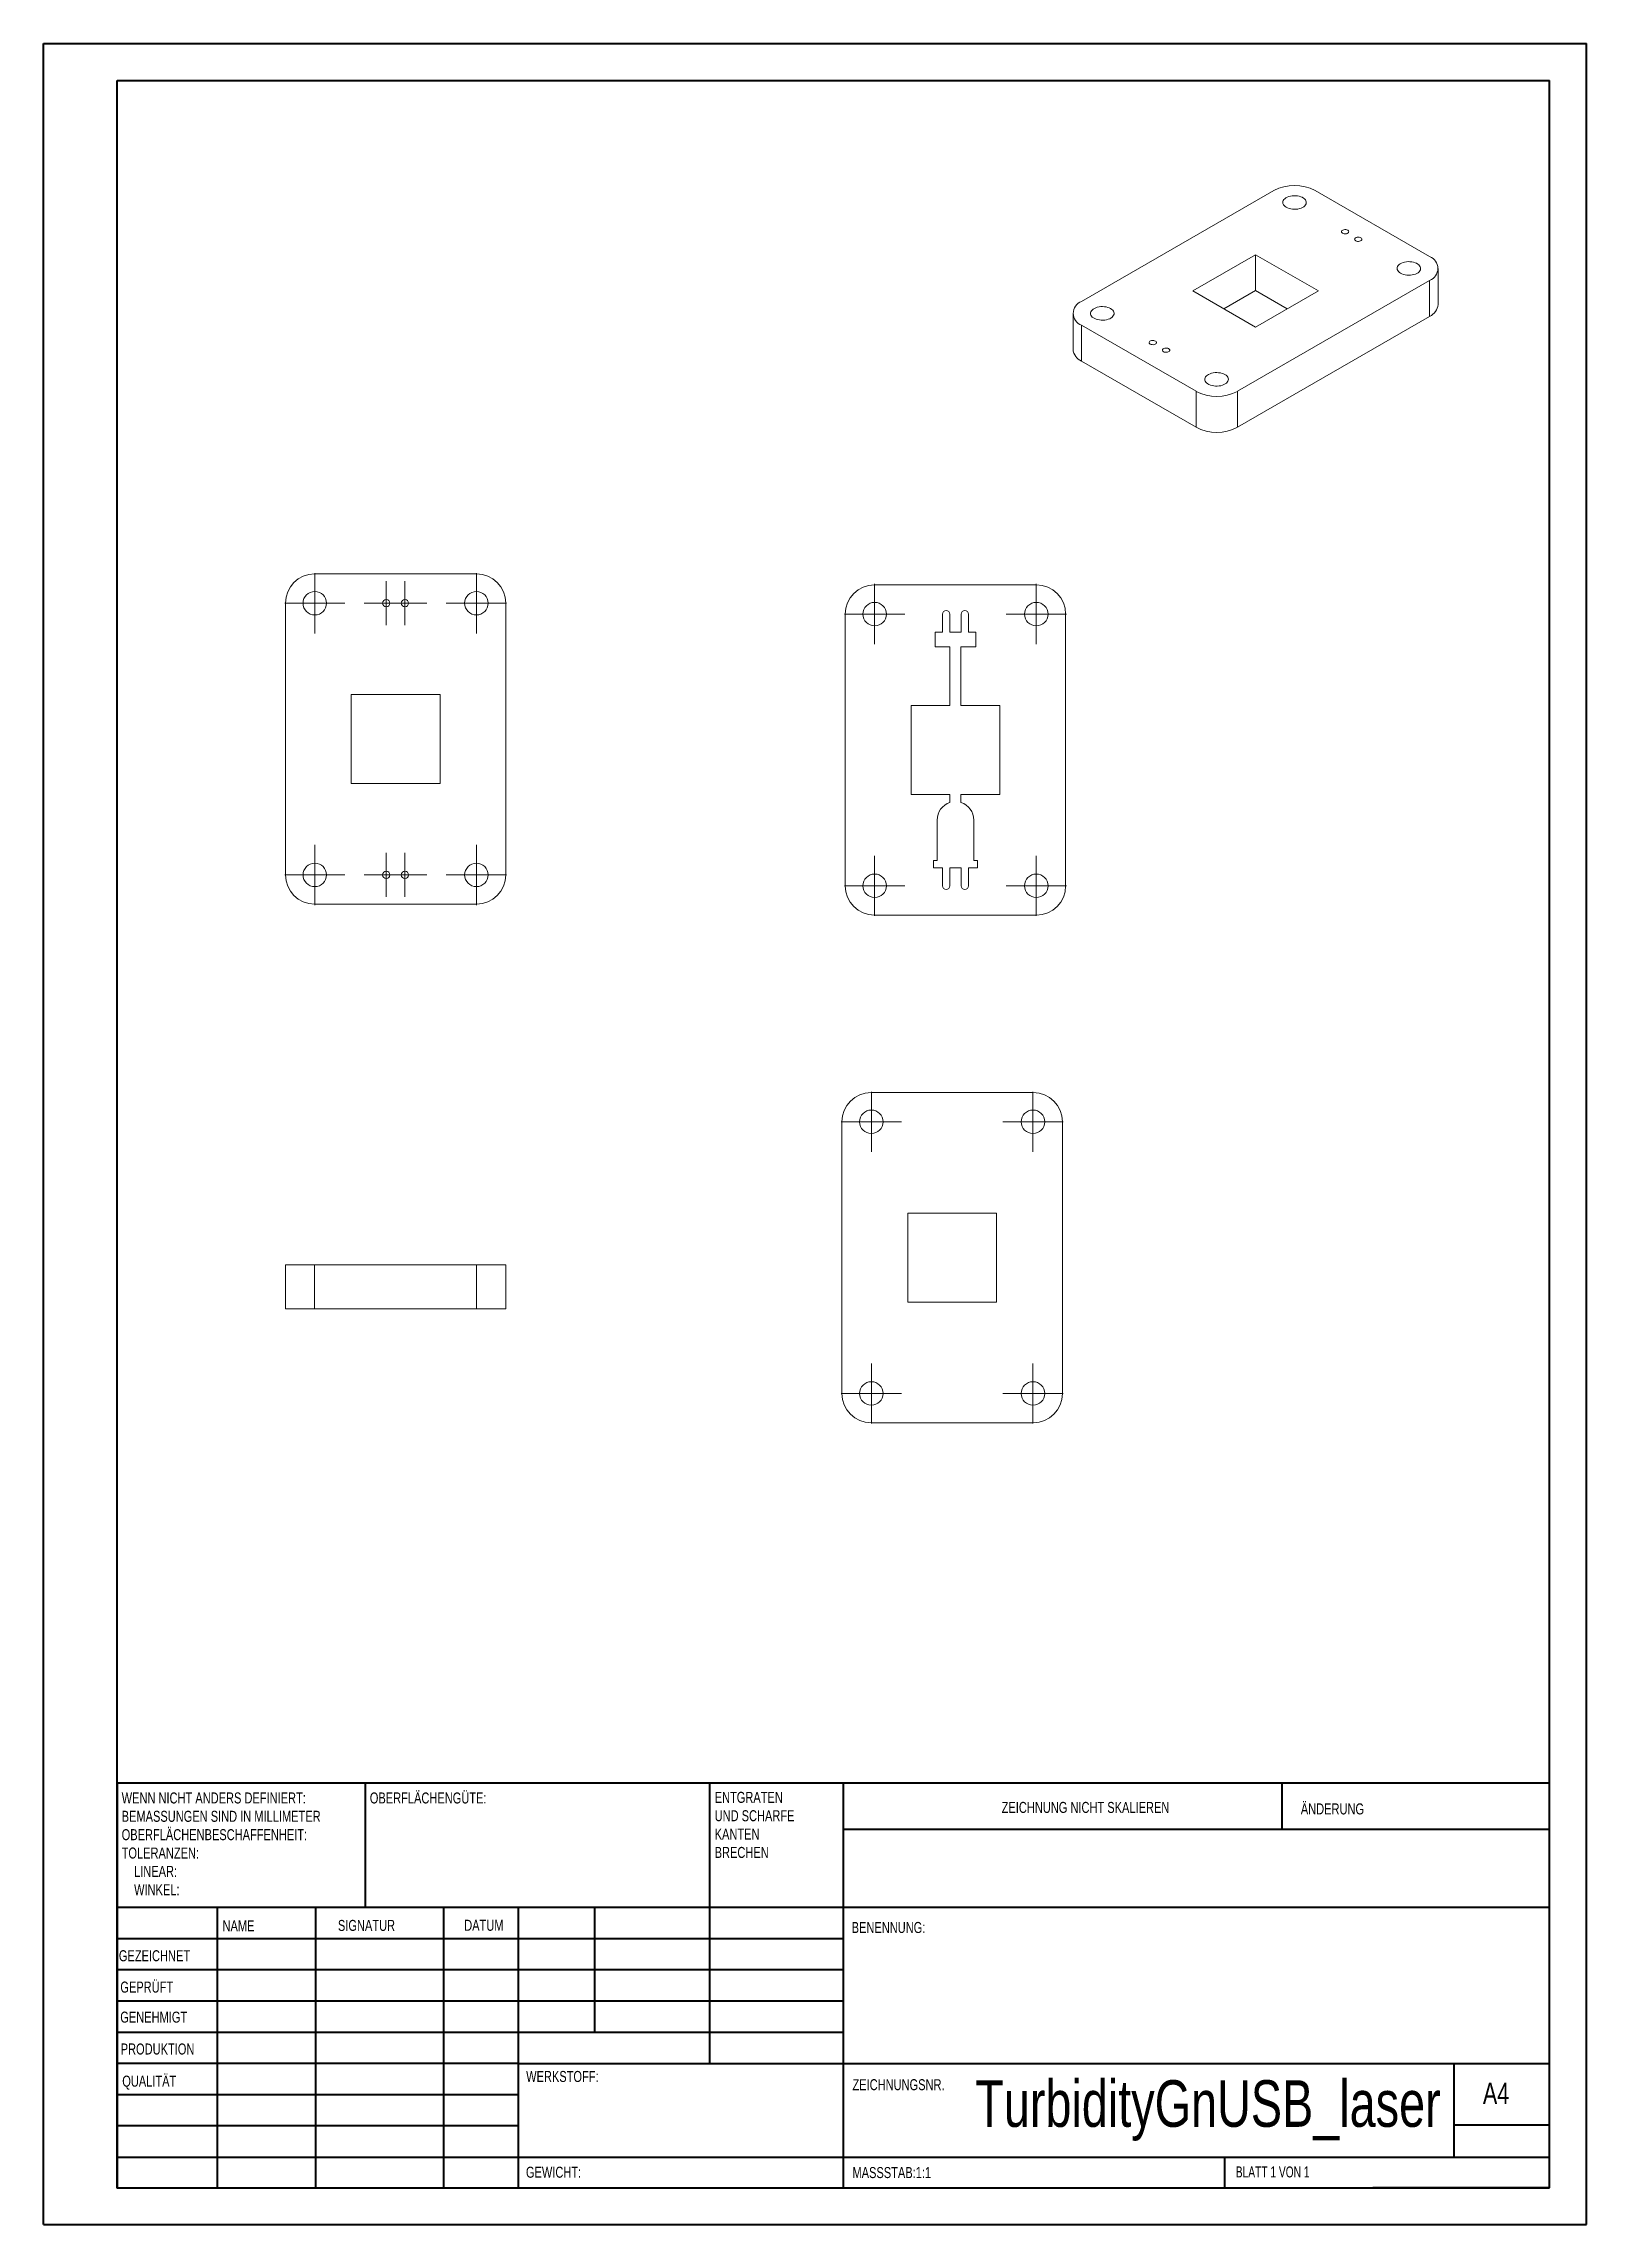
# Model space of a CAD drawing. Header units: millimetres. Extents: x 0 to 210, y 0 to 297.
import ezdxf

# ---------------------------------------------------------------- set-up
doc = ezdxf.new("R2010")
doc.units = ezdxf.units.MM
doc.styles.add('SLDTEXTSTYLE0', font='TXT', dxfattribs={"width": 0.75})
doc.styles.add('SLDTEXTSTYLE1', font='TXT', dxfattribs={"width": 0.692308})

# ---------------------------------------------------------------- blocks, each defined once
blk = doc.blocks.new('SW_NOTE_0')
at = {"color": 0, "linetype": 'Continuous', "lineweight": 0, "char_height": 1.5, "attachment_point": 1, "style": 'SLDTEXTSTYLE0'}
for s, insert in [('ENTGRATEN', (0, 1.93)), ('UND SCHARFE', (0, -0.57)), ('KANTEN', (0, -3.07)), ('BRECHEN', (0, -5.57))]:
    blk.add_mtext(s, dxfattribs=dict(at, insert=insert))
blk = doc.blocks.new('SW_NOTE_1')
at = {"color": 0, "linetype": 'Continuous', "lineweight": 0, "char_height": 1.5, "attachment_point": 1, "style": 'SLDTEXTSTYLE0'}
for s, insert in [('WENN NICHT ANDERS DEFINIERT:', (0, 1.93)), ('OBERFLÄCHENBESCHAFFENHEIT:', (0, -3.07)), ('BEMASSUNGEN SIND IN MILLIMETER', (0, -0.57)), ('TOLERANZEN:', (0, -5.57)), ('LINEAR:', (1.69, -8.07)), ('WINKEL:', (1.69, -10.57))]:
    blk.add_mtext(s, dxfattribs=dict(at, insert=insert))
blk = doc.blocks.new('SW_CENTERMARKSYMBOL_0')
at = {"color": 0, "linetype": 'Continuous', "lineweight": 0}
for p, q in [((0, 2.5), (0, 4.1)), ((-2.5, 0), (-4.1, 0)), ((0, 0), (-2.5, 0)), ((0, 0), (0, 2.5)), ((0, 0), (0, -2.5)), ((0, 0), (2.5, 0)), ((2.5, 0), (4.1, 0)), ((0, -2.5), (0, -4.1))]:
    blk.add_line(p, q, dxfattribs=at)
blk = doc.blocks.new('SW_CENTERMARKSYMBOL_1')
at = {"color": 0, "linetype": 'Continuous', "lineweight": 0}
for p, q in [((0, 2.5), (0, 4.1)), ((-2.5, 0), (-4.1, 0)), ((0, 0), (-2.5, 0)), ((0, 0), (0, 2.5)), ((0, 0), (0, -2.5)), ((0, 0), (2.5, 0)), ((2.5, 0), (4.1, 0)), ((0, -2.5), (0, -4.1))]:
    blk.add_line(p, q, dxfattribs=at)
blk = doc.blocks.new('SW_CENTERMARKSYMBOL_2')
at = {"color": 0, "linetype": 'Continuous', "lineweight": 0}
for p, q in [((0, 2.5), (0, 4.1)), ((-2.5, 0), (-4.1, 0)), ((0, 0), (-2.5, 0)), ((0, 0), (0, 2.5)), ((0, 0), (0, -2.5)), ((0, 0), (2.5, 0)), ((2.5, 0), (4.1, 0)), ((0, -2.5), (0, -4.1))]:
    blk.add_line(p, q, dxfattribs=at)
blk = doc.blocks.new('SW_CENTERMARKSYMBOL_3')
at = {"color": 0, "linetype": 'Continuous', "lineweight": 0}
for p, q in [((0, 2.5), (0, 4.1)), ((-2.5, 0), (-4.1, 0)), ((0, 0), (-2.5, 0)), ((0, 0), (0, 2.5)), ((0, 0), (0, -2.5)), ((0, 0), (2.5, 0)), ((2.5, 0), (4.1, 0)), ((0, -2.5), (0, -4.1))]:
    blk.add_line(p, q, dxfattribs=at)
blk = doc.blocks.new('SW_CENTERMARKSYMBOL_4')
at = {"color": 0, "linetype": 'Continuous', "lineweight": 0}
for p, q in [((0, 2.5), (0, 3)), ((-2.5, 0), (-3, 0)), ((0, 0), (-2.5, 0)), ((0, 0), (0, 2.5)), ((0, 0), (0, -2.5)), ((0, 0), (2.5, 0)), ((2.5, 0), (3, 0)), ((0, -2.5), (0, -3))]:
    blk.add_line(p, q, dxfattribs=at)
blk = doc.blocks.new('SW_CENTERMARKSYMBOL_5')
at = {"color": 0, "linetype": 'Continuous', "lineweight": 0}
for p, q in [((0, 2.5), (0, 3)), ((-2.5, 0), (-3, 0)), ((0, 0), (-2.5, 0)), ((0, 0), (0, 2.5)), ((0, 0), (0, -2.5)), ((0, 0), (2.5, 0)), ((2.5, 0), (3, 0)), ((0, -2.5), (0, -3))]:
    blk.add_line(p, q, dxfattribs=at)
blk = doc.blocks.new('SW_CENTERMARKSYMBOL_6')
at = {"color": 0, "linetype": 'Continuous', "lineweight": 0}
for p, q in [((0, 2.5), (0, 3)), ((-2.5, 0), (-3, 0)), ((0, 0), (-2.5, 0)), ((0, 0), (0, 2.5)), ((0, 0), (0, -2.5)), ((0, 0), (2.5, 0)), ((2.5, 0), (3, 0)), ((0, -2.5), (0, -3))]:
    blk.add_line(p, q, dxfattribs=at)
blk = doc.blocks.new('SW_CENTERMARKSYMBOL_7')
at = {"color": 0, "linetype": 'Continuous', "lineweight": 0}
for p, q in [((0, 2.5), (0, 3)), ((-2.5, 0), (-3, 0)), ((0, 0), (-2.5, 0)), ((0, 0), (0, 2.5)), ((0, 0), (0, -2.5)), ((0, 0), (2.5, 0)), ((2.5, 0), (3, 0)), ((0, -2.5), (0, -3))]:
    blk.add_line(p, q, dxfattribs=at)
blk = doc.blocks.new('SW_CENTERMARKSYMBOL_8')
at = {"color": 0, "linetype": 'Continuous', "lineweight": 0}
for p, q in [((0, 2.5), (0, 4.1)), ((-2.5, 0), (-4.1, 0)), ((0, 0), (-2.5, 0)), ((0, 0), (0, 2.5)), ((0, 0), (0, -2.5)), ((0, 0), (2.5, 0)), ((2.5, 0), (4.1, 0)), ((0, -2.5), (0, -4.1))]:
    blk.add_line(p, q, dxfattribs=at)
blk = doc.blocks.new('SW_CENTERMARKSYMBOL_9')
at = {"color": 0, "linetype": 'Continuous', "lineweight": 0}
for p, q in [((0, 2.5), (0, 4.1)), ((-2.5, 0), (-4.1, 0)), ((0, 0), (-2.5, 0)), ((0, 0), (0, 2.5)), ((0, 0), (0, -2.5)), ((0, 0), (2.5, 0)), ((2.5, 0), (4.1, 0)), ((0, -2.5), (0, -4.1))]:
    blk.add_line(p, q, dxfattribs=at)
blk = doc.blocks.new('SW_CENTERMARKSYMBOL_10')
at = {"color": 0, "linetype": 'Continuous', "lineweight": 0}
for p, q in [((0, 2.5), (0, 4.1)), ((-2.5, 0), (-4.1, 0)), ((0, 0), (-2.5, 0)), ((0, 0), (0, 2.5)), ((0, 0), (0, -2.5)), ((0, 0), (2.5, 0)), ((2.5, 0), (4.1, 0)), ((0, -2.5), (0, -4.1))]:
    blk.add_line(p, q, dxfattribs=at)
blk = doc.blocks.new('SW_CENTERMARKSYMBOL_11')
at = {"color": 0, "linetype": 'Continuous', "lineweight": 0}
for p, q in [((0, 2.5), (0, 4.1)), ((-2.5, 0), (-4.1, 0)), ((0, 0), (-2.5, 0)), ((0, 0), (0, 2.5)), ((0, 0), (0, -2.5)), ((0, 0), (2.5, 0)), ((2.5, 0), (4.1, 0)), ((0, -2.5), (0, -4.1))]:
    blk.add_line(p, q, dxfattribs=at)
blk = doc.blocks.new('SW_CENTERMARKSYMBOL_12')
at = {"color": 0, "linetype": 'Continuous', "lineweight": 0}
for p, q in [((0, 2.5), (0, 4.1)), ((-2.5, 0), (-4.1, 0)), ((0, 0), (-2.5, 0)), ((0, 0), (0, 2.5)), ((0, 0), (0, -2.5)), ((0, 0), (2.5, 0)), ((2.5, 0), (4.1, 0)), ((0, -2.5), (0, -4.1))]:
    blk.add_line(p, q, dxfattribs=at)
blk = doc.blocks.new('SW_CENTERMARKSYMBOL_13')
at = {"color": 0, "linetype": 'Continuous', "lineweight": 0}
for p, q in [((0, 2.5), (0, 4.1)), ((-2.5, 0), (-4.1, 0)), ((0, 0), (-2.5, 0)), ((0, 0), (0, 2.5)), ((0, 0), (0, -2.5)), ((0, 0), (2.5, 0)), ((2.5, 0), (4.1, 0)), ((0, -2.5), (0, -4.1))]:
    blk.add_line(p, q, dxfattribs=at)
blk = doc.blocks.new('SW_CENTERMARKSYMBOL_14')
at = {"color": 0, "linetype": 'Continuous', "lineweight": 0}
for p, q in [((0, 2.5), (0, 4.1)), ((-2.5, 0), (-4.1, 0)), ((0, 0), (-2.5, 0)), ((0, 0), (0, 2.5)), ((0, 0), (0, -2.5)), ((0, 0), (2.5, 0)), ((2.5, 0), (4.1, 0)), ((0, -2.5), (0, -4.1))]:
    blk.add_line(p, q, dxfattribs=at)
blk = doc.blocks.new('SW_CENTERMARKSYMBOL_15')
at = {"color": 0, "linetype": 'Continuous', "lineweight": 0}
for p, q in [((0, 2.5), (0, 4.1)), ((-2.5, 0), (-4.1, 0)), ((0, 0), (-2.5, 0)), ((0, 0), (0, 2.5)), ((0, 0), (0, -2.5)), ((0, 0), (2.5, 0)), ((2.5, 0), (4.1, 0)), ((0, -2.5), (0, -4.1))]:
    blk.add_line(p, q, dxfattribs=at)

msp = doc.modelspace()

# ---------------------------------------------------------------- linework, layer by layer
at = {"color": 7, "linetype": 'Continuous', "lineweight": 40}
for p, q in [((0.08, 0.21), (0.08, 297.21)), ((0.08, 297.21), (210.08, 297.21)), ((210.08, 0.21), (210.08, 297.21)), ((210.08, 292.21), (210.08, 297.21)), ((10.08, 292.21), (205.08, 292.21)), ((10.08, 5.21), (10.08, 292.21)), ((205.08, 5.21), (205.08, 292.21)), ((10.11, 60.37), (205.08, 60.37)), ((10.11, 60.37), (10.11, 5.12)), ((43.91, 43.37), (43.91, 60.37)), ((90.71, 60.37), (90.71, 22.12)), ((108.91, 60.37), (108.91, 5.12)), ((168.68, 54.09), (168.68, 60.46)), ((205.08, 54), (108.91, 54)), ((205.08, 43.37), (10.11, 43.37)), ((23.71, 43.37), (23.71, 5.12)), ((37.1, 43.37), (37.1, 5.12)), ((54.51, 43.37), (54.51, 5.12)), ((64.71, 5.12), (64.71, 43.37)), ((75.11, 26.37), (75.11, 43.37)), ((108.91, 39.12), (10.11, 39.12)), ((108.91, 34.87), (10.11, 34.87)), ((108.91, 30.62), (10.11, 30.62)), ((108.91, 26.37), (10.11, 26.37)), ((64.71, 22.12), (10.11, 22.12)), ((64.71, 22.12), (205.08, 22.12)), ((192.08, 9.46), (192.08, 22.21)), ((64.71, 17.87), (10.11, 17.87)), ((64.71, 13.62), (10.11, 13.62)), ((205.08, 13.71), (192.08, 13.71)), ((10.11, 9.37), (205.08, 9.37)), ((160.88, 5.21), (160.88, 9.46)), ((10.08, 5.21), (205.08, 5.21)), ((205.08, 5.21), (180.99, 5.21)), ((0.08, 0.21), (210.08, 0.21))]:
    msp.add_line(p, q, dxfattribs=at)
at = {"color": 7, "linetype": 'Continuous', "lineweight": 15}
for p, q in [((167.53, 277.21), (141.36, 262.1)), ((188.74, 268.21), (173.16, 277.21)), ((165.05, 268.47), (156.5, 263.53)), ((173.61, 263.53), (165.05, 268.47)), ((165.05, 268.47), (165.05, 263.57)), ((162.58, 249.86), (188.74, 264.96)), ((188.74, 264.96), (188.74, 260.06)), ((189.91, 261.69), (189.91, 266.59)), ((156.5, 263.53), (165.05, 258.59)), ((165.05, 263.57), (160.74, 261.08)), ((169.37, 261.08), (165.05, 263.57)), ((165.05, 258.59), (173.61, 263.53)), ((140.2, 260.48), (140.2, 255.58)), ((141.36, 258.86), (156.95, 249.86)), ((141.36, 258.86), (141.36, 253.96)), ((162.58, 244.96), (188.74, 260.06)), ((141.36, 253.96), (156.95, 244.96)), ((156.95, 249.86), (156.95, 244.96)), ((162.58, 249.86), (162.58, 244.96)), ((59.01, 224.99), (36.97, 224.99)), ((113.18, 223.5), (135.22, 223.5)), ((32.99, 221.01), (32.99, 184)), ((62.99, 184), (62.99, 221.01)), ((109.2, 182.52), (109.2, 219.52)), ((121.45, 217.07), (122.43, 217.07)), ((121.45, 215.07), (121.45, 217.07)), ((122.43, 217.07), (122.43, 219.52)), ((123.43, 219.52), (123.43, 217.07)), ((123.43, 217.07), (124.97, 217.07)), ((124.97, 217.07), (124.97, 219.52)), ((125.97, 219.52), (125.97, 217.07)), ((125.97, 217.07), (126.95, 217.07)), ((126.95, 217.07), (126.95, 215.07)), ((139.2, 219.52), (139.2, 182.52)), ((123.45, 215.07), (121.45, 215.07)), ((123.45, 207.07), (123.45, 215.07)), ((124.95, 215.07), (124.95, 207.07)), ((126.95, 215.07), (124.95, 215.07)), ((54.04, 208.55), (41.94, 208.55)), ((41.94, 208.55), (41.94, 196.45)), ((54.04, 196.45), (54.04, 208.55)), ((118.15, 207.07), (123.45, 207.07)), ((118.15, 194.97), (118.15, 207.07)), ((124.95, 207.07), (130.25, 207.07)), ((130.25, 207.07), (130.25, 194.97)), ((41.94, 196.45), (54.04, 196.45)), ((123.45, 194.97), (118.15, 194.97)), ((123.45, 193.86), (123.45, 194.97)), ((124.95, 194.97), (124.95, 193.86)), ((130.25, 194.97), (124.95, 194.97)), ((121.7, 185.97), (121.7, 191.47)), ((126.7, 191.47), (126.7, 185.97)), ((121.2, 185.97), (121.7, 185.97)), ((121.2, 184.97), (121.2, 185.97)), ((122.43, 184.97), (121.2, 184.97)), ((122.43, 182.52), (122.43, 184.97)), ((123.43, 184.97), (123.43, 182.52)), ((124.97, 184.97), (123.43, 184.97)), ((124.97, 182.52), (124.97, 184.97)), ((125.97, 184.97), (125.97, 182.52)), ((127.2, 184.97), (125.97, 184.97)), ((126.7, 185.97), (127.2, 185.97)), ((127.2, 185.97), (127.2, 184.97)), ((36.97, 180.02), (59.01, 180.02)), ((135.22, 178.54), (113.18, 178.54)), ((112.73, 154.36), (134.77, 154.36)), ((108.75, 113.38), (108.75, 150.38)), ((138.75, 150.38), (138.75, 113.38)), ((117.7, 137.93), (129.8, 137.93)), ((117.7, 125.83), (117.7, 137.93)), ((129.8, 137.93), (129.8, 125.83)), ((32.99, 130.9), (32.99, 124.9)), ((32.99, 130.9), (36.97, 130.9)), ((36.97, 130.9), (36.97, 124.9)), ((36.97, 130.9), (59.01, 130.9)), ((59.01, 130.9), (59.01, 124.9)), ((59.01, 130.9), (62.99, 130.9)), ((62.99, 130.9), (62.99, 124.9)), ((32.99, 124.9), (36.97, 124.9)), ((36.97, 124.9), (59.01, 124.9)), ((59.01, 124.9), (62.99, 124.9)), ((129.8, 125.83), (117.7, 125.83)), ((134.77, 109.4), (112.73, 109.4))]:
    msp.add_line(p, q, dxfattribs=at)
at = {"color": 7, "linetype": 'Continuous', "lineweight": 15, "flags": 128}
for points in [[(169.22, 274.92), (169.41, 274.83), (169.62, 274.76), (169.84, 274.7), (170.08, 274.67), (170.33, 274.65), (170.57, 274.66), (170.81, 274.69), (171.04, 274.74), (171.25, 274.81), (171.44, 274.9), (171.61, 275), (171.75, 275.12), (171.85, 275.25), (171.92, 275.38), (171.95, 275.52), (171.95, 275.66), (171.91, 275.8), (171.83, 275.94), (171.72, 276.06), (171.57, 276.18), (171.4, 276.28), (171.2, 276.36), (170.98, 276.43), (170.75, 276.47), (170.51, 276.5), (170.26, 276.5), (170.02, 276.48), (169.79, 276.44), (169.57, 276.38), (169.36, 276.3), (169.18, 276.2), (169.03, 276.09), (168.91, 275.97), (168.82, 275.84), (168.77, 275.7), (168.76, 275.56), (168.78, 275.42), (168.84, 275.28), (168.94, 275.15), (169.07, 275.03), (169.22, 274.92)], [(176.88, 271.4), (177, 271.35), (177.13, 271.32), (177.27, 271.32), (177.41, 271.33), (177.54, 271.37), (177.64, 271.43), (177.7, 271.5), (177.74, 271.58), (177.72, 271.67), (177.68, 271.74), (177.59, 271.81), (177.48, 271.86), (177.34, 271.89), (177.2, 271.89), (177.06, 271.87), (176.94, 271.83), (176.84, 271.78), (176.77, 271.7), (176.74, 271.62), (176.75, 271.54), (176.8, 271.47), (176.88, 271.4)], [(179.39, 270.77), (179.27, 270.82), (179.14, 270.85), (179, 270.85), (178.86, 270.84), (178.73, 270.8), (178.63, 270.74), (178.56, 270.67), (178.53, 270.59), (178.54, 270.51), (178.59, 270.43), (178.68, 270.36), (178.79, 270.31), (178.93, 270.28), (179.07, 270.28), (179.21, 270.3), (179.33, 270.34), (179.43, 270.39), (179.5, 270.47), (179.53, 270.55), (179.52, 270.63), (179.47, 270.71), (179.39, 270.77)], [(184.78, 265.94), (184.97, 265.85), (185.18, 265.78), (185.4, 265.72), (185.64, 265.69), (185.88, 265.67), (186.13, 265.68), (186.37, 265.71), (186.59, 265.76), (186.81, 265.83), (187, 265.92), (187.17, 266.02), (187.3, 266.14), (187.41, 266.27), (187.48, 266.4), (187.51, 266.54), (187.51, 266.68), (187.46, 266.82), (187.38, 266.96), (187.27, 267.08), (187.13, 267.2), (186.95, 267.3), (186.76, 267.38), (186.54, 267.45), (186.31, 267.49), (186.07, 267.51), (185.82, 267.52), (185.58, 267.5), (185.34, 267.46), (185.12, 267.4), (184.92, 267.32), (184.74, 267.22), (184.59, 267.11), (184.47, 266.99), (184.38, 266.86), (184.33, 266.72), (184.31, 266.58), (184.34, 266.44), (184.4, 266.3), (184.49, 266.17), (184.62, 266.05), (184.78, 265.94)], [(145.32, 261.13), (145.14, 261.22), (144.93, 261.29), (144.71, 261.35), (144.47, 261.38), (144.22, 261.4), (143.98, 261.39), (143.74, 261.36), (143.51, 261.31), (143.3, 261.24), (143.11, 261.15), (142.94, 261.05), (142.8, 260.93), (142.7, 260.8), (142.63, 260.67), (142.6, 260.53), (142.6, 260.38), (142.64, 260.24), (142.72, 260.11), (142.83, 259.98), (142.98, 259.87), (143.15, 259.77), (143.35, 259.69), (143.57, 259.62), (143.8, 259.58), (144.04, 259.55), (144.29, 259.55), (144.53, 259.57), (144.76, 259.61), (144.98, 259.67), (145.19, 259.75), (145.37, 259.84), (145.52, 259.96), (145.64, 260.08), (145.73, 260.21), (145.78, 260.35), (145.79, 260.49), (145.77, 260.63), (145.71, 260.77), (145.61, 260.9), (145.48, 261.02), (145.32, 261.13)], [(151.43, 256.7), (151.31, 256.75), (151.18, 256.78), (151.04, 256.79), (150.9, 256.77), (150.77, 256.73), (150.67, 256.67), (150.6, 256.6), (150.57, 256.52), (150.58, 256.44), (150.63, 256.36), (150.72, 256.3), (150.83, 256.25), (150.97, 256.22), (151.11, 256.21), (151.25, 256.23), (151.37, 256.27), (151.47, 256.33), (151.54, 256.4), (151.57, 256.48), (151.56, 256.56), (151.51, 256.64), (151.43, 256.7)], [(152.52, 255.26), (152.63, 255.21), (152.76, 255.18), (152.91, 255.18), (153.04, 255.19), (153.17, 255.23), (153.27, 255.29), (153.34, 255.36), (153.37, 255.44), (153.36, 255.52), (153.31, 255.6), (153.22, 255.67), (153.11, 255.72), (152.98, 255.75), (152.83, 255.75), (152.69, 255.73), (152.57, 255.69), (152.47, 255.64), (152.4, 255.56), (152.37, 255.48), (152.38, 255.4), (152.43, 255.33), (152.52, 255.26)], [(160.88, 252.14), (160.7, 252.24), (160.49, 252.31), (160.26, 252.37), (160.02, 252.4), (159.78, 252.42), (159.54, 252.41), (159.3, 252.38), (159.07, 252.33), (158.85, 252.26), (158.66, 252.17), (158.5, 252.07), (158.36, 251.95), (158.25, 251.82), (158.18, 251.68), (158.15, 251.54), (158.16, 251.4), (158.2, 251.26), (158.28, 251.13), (158.39, 251), (158.53, 250.89), (158.71, 250.79), (158.91, 250.71), (159.12, 250.64), (159.36, 250.6), (159.6, 250.57), (159.84, 250.57), (160.08, 250.59), (160.32, 250.63), (160.54, 250.69), (160.74, 250.77), (160.92, 250.86), (161.08, 250.97), (161.2, 251.1), (161.28, 251.23), (161.34, 251.37), (161.35, 251.51), (161.33, 251.65), (161.27, 251.79), (161.17, 251.92), (161.04, 252.04), (160.88, 252.14)]]:
    msp.add_lwpolyline(points, dxfattribs=at)
at = {"color": 7, "linetype": 'Continuous', "lineweight": 15}
for centre, radius in [((36.99, 221), 1.6), ((46.72, 221), 0.5), ((49.26, 221), 0.5), ((58.99, 221), 1.6), ((113.2, 219.52), 1.6), ((135.2, 219.52), 1.6), ((36.99, 184), 1.6), ((46.72, 184), 0.5), ((49.26, 184), 0.5), ((58.99, 184), 1.6), ((113.2, 182.52), 1.6), ((135.2, 182.52), 1.6), ((112.75, 150.38), 1.6), ((134.75, 150.38), 1.6), ((112.75, 113.38), 1.6), ((134.75, 113.38), 1.6)]:
    msp.add_circle(centre, radius, dxfattribs=at)
for centre, radius, start, end in [((170.34, 271.78), 6.12, 62.6097, 117.3903), ((188.13, 266.59), 1.74, 290.7834, 69.2166), ((141.98, 260.48), 1.74, 110.7834, 249.2166), ((187.92, 261.89), 2, 294.3747, 354.3052), ((142.19, 255.78), 2, 185.6948, 245.6253), ((159.76, 255.29), 6.12, 242.6097, 297.3903), ((159.76, 250.39), 6.12, 242.6097, 297.3903), ((36.97, 221.01), 3.98, 90, 180), ((59.01, 221.01), 3.98, 0, 90), ((113.18, 219.52), 3.98, 90, 180), ((135.22, 219.52), 3.98, 0, 90), ((122.93, 219.52), 0.5, 0, 180), ((125.47, 219.52), 0.5, 0, 180), ((124.2, 191.47), 2.5, 107.4576, 180), ((124.2, 191.47), 2.5, 0, 72.5424), ((36.97, 184), 3.98, 180, 270), ((59.01, 184), 3.98, 270, 0), ((113.18, 182.52), 3.98, 180, 270), ((122.93, 182.52), 0.5, 180, 0), ((125.47, 182.52), 0.5, 180, 0), ((135.22, 182.52), 3.98, 270, 0), ((112.73, 150.38), 3.98, 90, 180), ((134.77, 150.38), 3.98, 0, 90), ((112.73, 113.38), 3.98, 180, 270), ((134.77, 113.38), 3.98, 270, 0)]:
    msp.add_arc(centre, radius, start, end, dxfattribs=at)

# ---------------------------------------------------------------- block references
at = {"color": 7, "linetype": 'Continuous', "lineweight": 0}
for name, p in [('SW_CENTERMARKSYMBOL_0', (36.99, 221)), ('SW_CENTERMARKSYMBOL_4', (46.72, 221)), ('SW_CENTERMARKSYMBOL_5', (49.26, 221)), ('SW_CENTERMARKSYMBOL_1', (58.99, 221)), ('SW_CENTERMARKSYMBOL_10', (113.2, 219.52)), ('SW_CENTERMARKSYMBOL_11', (135.2, 219.52)), ('SW_CENTERMARKSYMBOL_2', (36.99, 184)), ('SW_CENTERMARKSYMBOL_3', (58.99, 184)), ('SW_CENTERMARKSYMBOL_7', (46.72, 184)), ('SW_CENTERMARKSYMBOL_6', (49.26, 184)), ('SW_CENTERMARKSYMBOL_8', (113.2, 182.52)), ('SW_CENTERMARKSYMBOL_9', (135.2, 182.52)), ('SW_CENTERMARKSYMBOL_14', (112.75, 150.38)), ('SW_CENTERMARKSYMBOL_15', (134.75, 150.38)), ('SW_CENTERMARKSYMBOL_12', (112.75, 113.38)), ('SW_CENTERMARKSYMBOL_13', (134.75, 113.38)), ('SW_NOTE_1', (10.7, 57.11)), ('SW_NOTE_0', (91.42, 57.19))]:
    msp.add_blockref(name, p, dxfattribs=at)

# ---------------------------------------------------------------- texts
for s, insert, char_height, attachment_point, style in [('OBERFLÄCHENGÜTE:', (44.48, 59.04), 1.5, 1, 'SLDTEXTSTYLE0'), ('ZEICHNUNG NICHT SKALIEREN', (130.49, 57.75), 1.5, 1, 'SLDTEXTSTYLE0'), ('ÄNDERUNG', (171.21, 57.55), 1.5, 1, 'SLDTEXTSTYLE0'), ('NAME', (24.43, 41.62), 1.5, 1, 'SLDTEXTSTYLE0'), ('SIGNATUR', (40.14, 41.68), 1.5, 1, 'SLDTEXTSTYLE0'), ('DATUM', (57.33, 41.7), 1.5, 1, 'SLDTEXTSTYLE0'), ('BENENNUNG:', (110.07, 41.4), 1.5, 1, 'SLDTEXTSTYLE0'), ('GEZEICHNET', (10.32, 37.55), 1.5, 1, 'SLDTEXTSTYLE0'), ('GEPRÜFT', (10.52, 33.28), 1.5, 1, 'SLDTEXTSTYLE0'), ('GENEHMIGT', (10.51, 29.19), 1.5, 1, 'SLDTEXTSTYLE0'), ('PRODUKTION', (10.57, 24.85), 1.5, 1, 'SLDTEXTSTYLE0'), ('QUALITÄT', (10.78, 20.47), 1.5, 1, 'SLDTEXTSTYLE0'), ('WERKSTOFF:', (65.76, 21.11), 1.5, 1, 'SLDTEXTSTYLE0'), ('ZEICHNUNGSNR.', (110.18, 19.99), 1.5, 1, 'SLDTEXTSTYLE0'), ('TurbidityGnUSB_laser', (158.57, 19.85), 6.35, 2, 'SLDTEXTSTYLE0'), ('A4', (196, 19.52), 2.91, 1, 'SLDTEXTSTYLE0'), ('GEWICHT:', (65.73, 8.07), 1.499, 1, 'SLDTEXTSTYLE0'), ('MASSSTAB:1:1', (110.18, 8.02), 1.5, 1, 'SLDTEXTSTYLE0'), ('BLATT 1 VON 1', (162.36, 8.11), 1.5, 1, 'SLDTEXTSTYLE1')]:
    msp.add_mtext(s, dxfattribs=dict(at, insert=insert, char_height=char_height, attachment_point=attachment_point, style=style))

doc.saveas('drawing.dxf')
